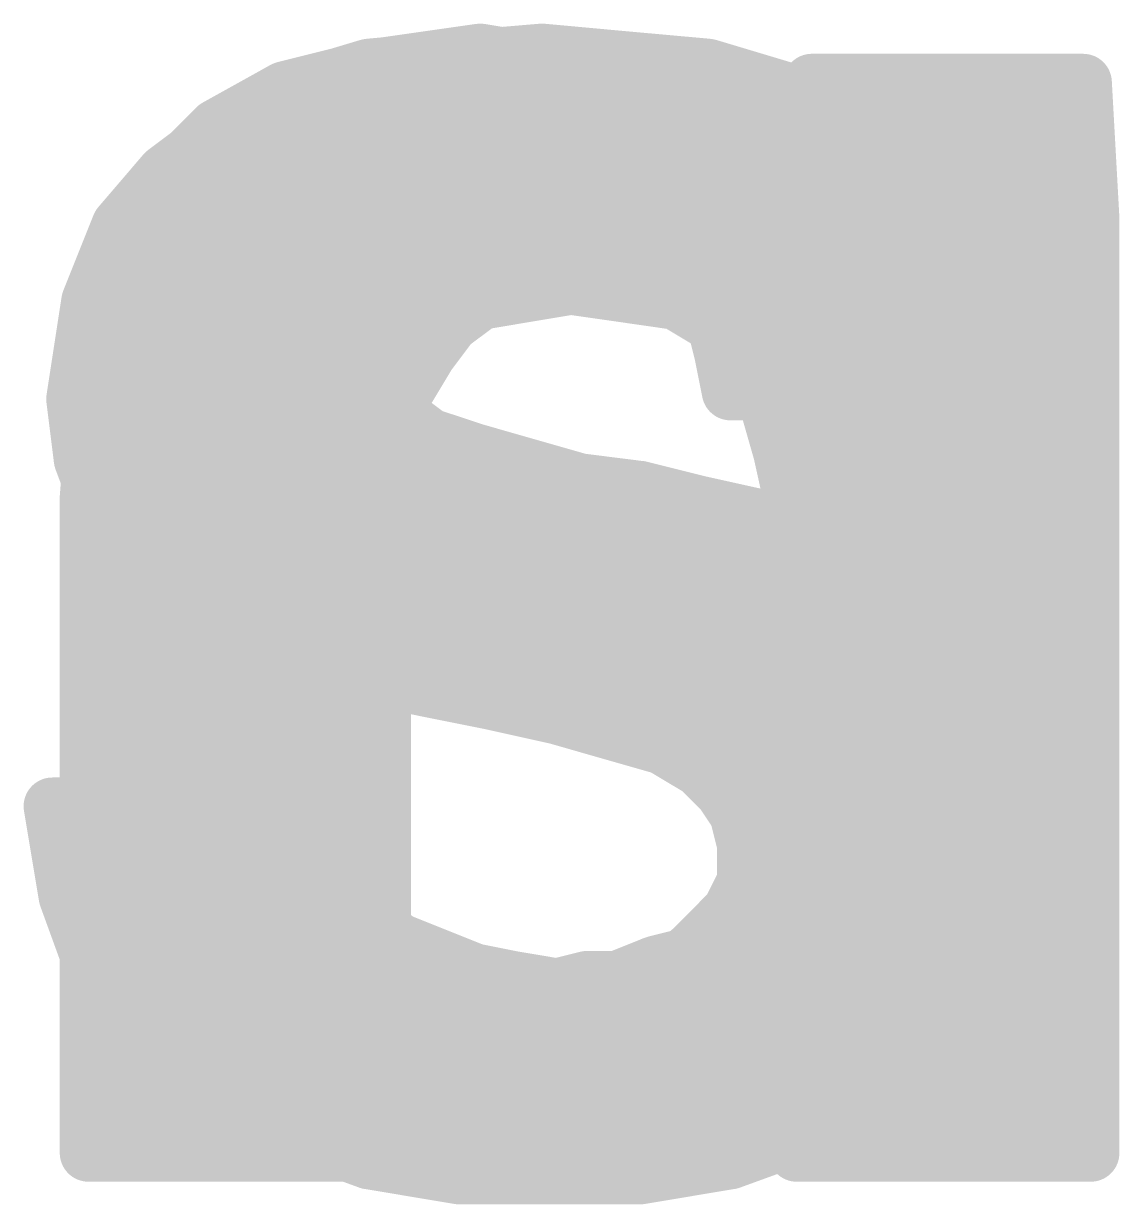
# Model space of a CAD drawing. Extents: x -34 to 73, y -25 to 33.
# Drawn here: x 7.193 to 8.647, y 22.449 to 24.015 of the extents above; entities that cross this region are included whole.
import ezdxf

# ---------------------------------------------------------------- set-up
doc = ezdxf.new("R2010")
doc.units = 0
doc.layers.add('21', color=41, linetype='CONTINUOUS')
doc.layers.add('22', color=40, linetype='CONTINUOUS')

msp = doc.modelspace()

# ---------------------------------------------------------------- linework, layer by layer
at = {"layer": '21', "const_width": 0.0762}
for points in [[(7.761, 23.9672), (7.881, 23.9773)], [(7.881, 23.9773), (7.991, 23.9672)], [(7.651, 23.9573), (7.761, 23.9672)], [(7.991, 23.9672), (8.101, 23.9573)], [(7.551, 23.9273), (7.651, 23.9573)], [(8.101, 23.9573), (8.201, 23.9273)], [(7.461, 23.8773), (7.551, 23.9273)], [(7.5502, 23.9268), (8.2018, 23.9268)], [(8.201, 23.9273), (8.291, 23.8773)], [(7.381, 23.8173), (7.461, 23.8773)], [(8.291, 23.8773), (8.371, 23.8173)], [(7.4255, 23.8506), (8.3265, 23.8506)], [(7.321, 23.7473), (7.381, 23.8173)], [(8.371, 23.8173), (8.441, 23.7372)], [(7.3443, 23.7744), (8.4085, 23.7744)], [(7.281, 23.6472), (7.321, 23.7473)], [(8.441, 23.7372), (8.481, 23.6373)], [(7.761, 23.7073), (7.731, 23.6973)], [(7.801, 23.7073), (7.761, 23.7073)], [(7.831, 23.7172), (7.801, 23.7073)], [(7.921, 23.7172), (7.831, 23.7172)], [(7.971, 23.7073), (7.921, 23.7172)], [(8.011, 23.6973), (7.971, 23.7073)], [(7.3014, 23.6982), (7.7339, 23.6982)], [(7.731, 23.6973), (7.701, 23.6773)], [(8.0072, 23.6982), (8.4566, 23.6982)], [(8.051, 23.6773), (8.011, 23.6973)], [(7.701, 23.6773), (7.671, 23.6573)], [(8.081, 23.6472), (8.051, 23.6773)], [(7.261, 23.5173), (7.281, 23.6472)], [(7.671, 23.6573), (7.661, 23.6273)], [(8.111, 23.6173), (8.081, 23.6472)], [(8.481, 23.6373), (8.501, 23.5273)], [(7.2771, 23.622), (7.6597, 23.622)], [(7.661, 23.6273), (7.651, 23.5873)], [(8.1063, 23.622), (8.4838, 23.622)], [(8.121, 23.5772), (8.111, 23.6173)], [(7.651, 23.5873), (7.661, 23.5373)], [(8.131, 23.5273), (8.121, 23.5772)], [(7.2654, 23.5458), (7.6593, 23.5458)], [(7.661, 23.5373), (7.691, 23.4973)], [(8.1273, 23.5458), (8.4976, 23.5458)], [(8.501, 23.5273), (8.131, 23.5273)], [(7.271, 23.4373), (7.261, 23.5173)], [(7.691, 23.4973), (7.731, 23.4672)], [(7.267, 23.4696), (7.7279, 23.4696)], [(7.731, 23.4672), (7.791, 23.4473)], [(7.791, 23.4473), (7.861, 23.4273)], [(7.301, 23.3573), (7.271, 23.4373)], [(7.861, 23.4273), (7.931, 23.4073)], [(7.931, 23.4073), (8.011, 23.3972)], [(8.011, 23.3972), (8.091, 23.3773)], [(7.2874, 23.3934), (8.0264, 23.3934)], [(8.091, 23.3773), (8.181, 23.3573)], [(7.351, 23.3072), (7.301, 23.3573)], [(8.181, 23.3573), (8.261, 23.3272)], [(7.3411, 23.3172), (8.2844, 23.3172)], [(8.261, 23.3272), (8.331, 23.2973)], [(7.401, 23.2573), (7.351, 23.3072)], [(8.331, 23.2973), (8.401, 23.2573)], [(7.471, 23.2172), (7.401, 23.2573)], [(8.401, 23.2573), (8.461, 23.2073)], [(7.4294, 23.241), (8.4205, 23.241)], [(7.551, 23.1873), (7.471, 23.2172)], [(8.461, 23.2073), (8.501, 23.1472)], [(7.631, 23.1673), (7.551, 23.1873)], [(7.711, 23.1373), (7.631, 23.1673)], [(7.6375, 23.1648), (8.4893, 23.1648)], [(8.501, 23.1472), (8.531, 23.0673)], [(7.811, 23.1173), (7.711, 23.1373)], [(7.901, 23.0973), (7.811, 23.1173)], [(7.971, 23.0772), (7.901, 23.0973)], [(7.9313, 23.0886), (8.523, 23.0886)], [(8.041, 23.0572), (7.971, 23.0772)], [(8.531, 23.0673), (8.541, 22.9773)], [(8.091, 23.0273), (8.041, 23.0572)], [(8.121, 22.9973), (8.091, 23.0273)], [(8.1059, 23.0124), (8.5371, 23.0124)], [(8.141, 22.9672), (8.121, 22.9973)], [(7.251, 22.8573), (7.231, 22.9773)], [(7.231, 22.9773), (7.551, 22.9773)], [(7.551, 22.9773), (7.601, 22.9773)], [(7.601, 22.9773), (7.611, 22.9173)], [(8.541, 22.9773), (8.531, 22.8473)], [(8.151, 22.9273), (8.141, 22.9672)], [(7.2378, 22.9362), (7.6078, 22.9362)], [(8.1488, 22.9362), (8.5378, 22.9362)], [(8.151, 22.8773), (8.151, 22.9273)], [(7.611, 22.9173), (7.631, 22.8773)], [(7.631, 22.8773), (7.651, 22.8272)], [(8.131, 22.8373), (8.151, 22.8773)], [(7.2505, 22.86), (7.6379, 22.86)], [(7.291, 22.7473), (7.251, 22.8573)], [(8.1424, 22.86), (8.532, 22.86)], [(8.531, 22.8473), (8.481, 22.7473)], [(8.101, 22.8072), (8.131, 22.8373)], [(7.651, 22.8272), (7.691, 22.7973)], [(8.071, 22.7773), (8.101, 22.8072)], [(7.2777, 22.7838), (7.7246, 22.7838)], [(7.691, 22.7973), (7.741, 22.7773)], [(8.0776, 22.7838), (8.4993, 22.7838)], [(7.741, 22.7773), (7.791, 22.7573)], [(7.981, 22.7473), (8.031, 22.7673)], [(8.031, 22.7673), (8.071, 22.7773)], [(7.791, 22.7573), (7.841, 22.7473)], [(7.361, 22.6573), (7.291, 22.7473)], [(7.841, 22.7473), (7.901, 22.7372)], [(7.901, 22.7372), (7.941, 22.7473)], [(7.941, 22.7473), (7.981, 22.7473)], [(8.481, 22.7473), (8.421, 22.6573)], [(7.3218, 22.7076), (8.4546, 22.7076)], [(7.441, 22.5973), (7.361, 22.6573)], [(8.421, 22.6573), (8.341, 22.5973)], [(7.3955, 22.6314), (8.3865, 22.6314)], [(7.541, 22.5473), (7.441, 22.5973)], [(8.341, 22.5973), (8.241, 22.5473)], [(7.5251, 22.5552), (8.2569, 22.5552)], [(7.651, 22.5073), (7.541, 22.5473)], [(8.241, 22.5473), (8.131, 22.5073)], [(7.771, 22.4872), (7.651, 22.5073)], [(8.131, 22.5073), (8.011, 22.4872)], [(8.011, 22.4872), (7.771, 22.4872)]]:
    msp.add_lwpolyline(points, dxfattribs=at)
at = {"layer": '21', "const_width": 0.0381}
for points in [[(7.8827, 23.9962, 1), (7.8793, 23.9583)], [(7.8826, 23.9583, 1), (7.8794, 23.9962)], [(7.7594, 23.9862, 1), (7.7626, 23.9483)], [(7.7627, 23.9483, 1), (7.7593, 23.9862)], [(7.9927, 23.9862, 1), (7.9893, 23.9483)], [(7.9893, 23.9483, 1), (7.9927, 23.9862)], [(7.6493, 23.9762, 1), (7.6527, 23.9383)], [(7.6565, 23.939, 1), (7.6455, 23.9755)], [(8.1065, 23.9755, 1), (8.0955, 23.939)], [(8.0993, 23.9383, 1), (8.1027, 23.9762)], [(7.5502, 23.9459, 1), (7.5502, 23.9078)], [(7.5455, 23.9455, 1), (7.5565, 23.909)], [(7.5603, 23.9106, 1), (7.5417, 23.9439)], [(8.2103, 23.9439, 1), (8.1917, 23.9106)], [(8.1955, 23.909, 1), (8.2065, 23.9455)], [(8.2018, 23.9078, 1), (8.2018, 23.9459)], [(7.4517, 23.8939, 1), (7.4703, 23.8606)], [(7.4724, 23.862, 1), (7.4496, 23.8925)], [(8.3024, 23.8925, 1), (8.2796, 23.862)], [(8.2817, 23.8606, 1), (8.3003, 23.8939)], [(7.4255, 23.8697, 1), (7.4255, 23.8316)], [(8.3265, 23.8316, 1), (8.3265, 23.8697)], [(7.3955, 23.8049, 1), (7.3665, 23.8296)], [(8.3853, 23.8298, 1), (8.3567, 23.8047)], [(7.3696, 23.8325, 1), (7.3924, 23.802)], [(8.3596, 23.802, 1), (8.3824, 23.8325)], [(7.3443, 23.7934, 1), (7.3443, 23.7553)], [(8.4085, 23.7553, 1), (8.4085, 23.7934)], [(7.3065, 23.7596, 1), (7.3355, 23.7349)], [(7.3387, 23.7402, 1), (7.3033, 23.7543)], [(8.4587, 23.7443, 1), (8.4233, 23.7302)], [(8.4267, 23.7247, 1), (8.4553, 23.7498)], [(7.761, 23.7263, 1), (7.761, 23.6882)], [(7.767, 23.6892, 1), (7.755, 23.7253)], [(7.801, 23.6882, 1), (7.801, 23.7263)], [(7.831, 23.7363, 1), (7.831, 23.6982)], [(7.837, 23.6992, 1), (7.825, 23.7353)], [(7.9247, 23.7359, 1), (7.9173, 23.6986)], [(7.921, 23.6982, 1), (7.921, 23.7363)], [(7.9756, 23.7257, 1), (7.9664, 23.6888)], [(7.3014, 23.7172, 1), (7.3014, 23.6791)], [(7.725, 23.7153, 1), (7.737, 23.6792)], [(7.7416, 23.6814, 1), (7.7204, 23.7131)], [(7.7339, 23.6791, 1), (7.7339, 23.7172)], [(7.795, 23.7253, 1), (7.807, 23.6892)], [(7.9673, 23.6886, 1), (7.9747, 23.7259)], [(8.0072, 23.7172, 1), (8.0072, 23.6791)], [(8.0195, 23.7143, 1), (8.0025, 23.6802)], [(8.0064, 23.6788, 1), (8.0156, 23.7157)], [(8.4566, 23.6791, 1), (8.4566, 23.7172)], [(7.7116, 23.6614, 1), (7.6904, 23.6931)], [(8.0645, 23.6907, 1), (8.0375, 23.6638)], [(7.6904, 23.6931, 1), (7.7116, 23.6614)], [(8.0425, 23.6602, 1), (8.0595, 23.6943)], [(7.2998, 23.6444, 1), (7.2622, 23.6501)], [(7.6604, 23.6731, 1), (7.6816, 23.6414)], [(7.6891, 23.6512, 1), (7.6529, 23.6633)], [(8.0945, 23.6607, 1), (8.0675, 23.6338)], [(7.2633, 23.6543, 1), (7.2987, 23.6402)], [(8.0675, 23.6338, 1), (8.0945, 23.6607)], [(8.4997, 23.6407, 1), (8.4623, 23.6338)], [(7.2771, 23.641, 1), (7.2771, 23.6029)], [(7.6429, 23.6333, 1), (7.6791, 23.6212)], [(7.6795, 23.6226, 1), (7.6425, 23.6319)], [(7.6597, 23.6029, 1), (7.6597, 23.641)], [(8.1063, 23.641, 1), (8.1063, 23.6029)], [(8.1295, 23.6219, 1), (8.0925, 23.6126)], [(8.4633, 23.6302, 1), (8.4987, 23.6443)], [(8.4838, 23.6029, 1), (8.4838, 23.641)], [(8.0975, 23.6038, 1), (8.1245, 23.6307)], [(7.6697, 23.591, 1), (7.6323, 23.5835)], [(7.6325, 23.5919, 1), (7.6695, 23.5826)], [(8.1397, 23.581, 1), (8.1023, 23.5735)], [(8.1025, 23.5726, 1), (8.1395, 23.5819)], [(7.2654, 23.5648, 1), (7.2654, 23.5267)], [(7.6762, 23.5487, 1), (7.6458, 23.5258)], [(7.6593, 23.5267, 1), (7.6593, 23.5648)], [(8.1273, 23.5648, 1), (8.1273, 23.5267)], [(8.4976, 23.5267, 1), (8.4976, 23.5648)], [(7.6423, 23.5335, 1), (7.6797, 23.541)], [(8.131, 23.5463, 1), (8.131, 23.5082)], [(8.501, 23.5082, 1), (8.501, 23.5463)], [(7.2799, 23.5196, 1), (7.2421, 23.5149)], [(8.1123, 23.5235, 1), (8.1497, 23.531)], [(8.4823, 23.5238, 1), (8.5197, 23.5307)], [(7.2422, 23.5201, 1), (7.2798, 23.5144)], [(7.7024, 23.5125, 1), (7.6796, 23.482)], [(7.6758, 23.4858, 1), (7.7062, 23.5087)], [(7.267, 23.4886, 1), (7.267, 23.4505)], [(7.737, 23.4853, 1), (7.725, 23.4492)], [(7.7196, 23.452, 1), (7.7424, 23.4825)], [(7.7279, 23.4505, 1), (7.7279, 23.4886)], [(7.7962, 23.4656, 1), (7.7858, 23.4289)], [(7.785, 23.4292, 1), (7.797, 23.4653)], [(7.2888, 23.4439, 1), (7.2532, 23.4306)], [(7.8662, 23.4456, 1), (7.8558, 23.4089)], [(7.8558, 23.4089, 1), (7.8662, 23.4456)], [(7.2521, 23.4349, 1), (7.2899, 23.4396)], [(7.9334, 23.4262, 1), (7.9286, 23.3883)], [(7.9258, 23.3889, 1), (7.9362, 23.4256)], [(8.0156, 23.4157, 1), (8.0064, 23.3788)], [(8.0086, 23.3783, 1), (8.0134, 23.4162)], [(7.2874, 23.4124, 1), (7.2874, 23.3743)], [(8.0264, 23.3743, 1), (8.0264, 23.4124)], [(8.0951, 23.3958, 1), (8.0869, 23.3587)], [(8.0864, 23.3588, 1), (8.0956, 23.3957)], [(7.3145, 23.3707, 1), (7.2875, 23.3438)], [(8.1877, 23.3751, 1), (8.1743, 23.3394)], [(8.1769, 23.3387, 1), (8.1851, 23.3758)], [(7.2832, 23.3506, 1), (7.3188, 23.3639)], [(7.3411, 23.3362, 1), (7.3411, 23.2981)], [(8.2685, 23.3448, 1), (8.2535, 23.3097)], [(8.2543, 23.3094, 1), (8.2677, 23.3451)], [(8.2844, 23.2981, 1), (8.2844, 23.3362)], [(7.3645, 23.3207, 1), (7.3375, 23.2938)], [(7.3375, 23.2938, 1), (7.3645, 23.3207)], [(8.3405, 23.3138, 1), (8.3215, 23.2807)], [(8.3235, 23.2797, 1), (8.3385, 23.3148)], [(7.4105, 23.2738, 1), (7.3915, 23.2407)], [(8.4132, 23.2719, 1), (8.3888, 23.2426)], [(8.3915, 23.2407, 1), (8.4105, 23.2738)], [(7.3875, 23.2438, 1), (7.4145, 23.2707)], [(7.4294, 23.26, 1), (7.4294, 23.2219)], [(8.4205, 23.2219, 1), (8.4205, 23.26)], [(7.4777, 23.2351, 1), (7.4643, 23.1994)], [(7.4615, 23.2007, 1), (7.4805, 23.2338)], [(8.4769, 23.2178, 1), (8.4451, 23.1967)], [(8.4488, 23.1926, 1), (8.4732, 23.2219)], [(7.5556, 23.2057, 1), (7.5464, 23.1688)], [(7.5443, 23.1694, 1), (7.5577, 23.2051)], [(7.6377, 23.1851, 1), (7.6243, 23.1494)], [(7.6375, 23.1838, 1), (7.6375, 23.1457)], [(7.6264, 23.1488, 1), (7.6356, 23.1857)], [(8.4893, 23.1457, 1), (8.4893, 23.1838)], [(8.5188, 23.1539, 1), (8.4832, 23.1406)], [(7.7147, 23.1559, 1), (7.7073, 23.1186)], [(7.7043, 23.1194, 1), (7.7177, 23.1551)], [(8.4851, 23.1367, 1), (8.5169, 23.1578)], [(7.8151, 23.1358, 1), (7.8069, 23.0987)], [(7.8073, 23.0986, 1), (7.8147, 23.1359)], [(7.9062, 23.1156, 1), (7.8958, 23.0789)], [(7.8969, 23.0787, 1), (7.9051, 23.1158)], [(7.9313, 23.1076, 1), (7.9313, 23.0695)], [(8.523, 23.0695, 1), (8.523, 23.1076)], [(7.9762, 23.0956, 1), (7.9658, 23.0589)], [(7.9658, 23.0589, 1), (7.9762, 23.0956)], [(8.5499, 23.0694, 1), (8.5121, 23.0651)], [(8.0508, 23.0736, 1), (8.0312, 23.0409)], [(8.0358, 23.0389, 1), (8.0462, 23.0756)], [(8.5132, 23.0606, 1), (8.5488, 23.0739)], [(8.1045, 23.0407, 1), (8.0775, 23.0138)], [(8.0812, 23.0109, 1), (8.1008, 23.0436)], [(8.1059, 23.0314, 1), (8.1059, 22.9933)], [(8.5371, 22.9933, 1), (8.5371, 23.0314)], [(8.1369, 23.0078, 1), (8.1051, 22.9867)], [(8.1075, 22.9838, 1), (8.1345, 23.0107)], [(7.2498, 22.9804, 1), (7.2122, 22.9741)], [(7.231, 22.9963, 1), (7.231, 22.9582)], [(7.551, 22.9963, 1), (7.551, 22.9582)], [(7.551, 22.9582, 1), (7.551, 22.9963)], [(7.6198, 22.9804, 1), (7.5822, 22.9741)], [(7.601, 22.9582, 1), (7.601, 22.9963)], [(8.56, 22.9758, 1), (8.522, 22.9787)], [(8.1595, 22.9719, 1), (8.1225, 22.9626)], [(8.1251, 22.9567, 1), (8.1569, 22.9778)], [(8.5221, 22.9751, 1), (8.5599, 22.9794)], [(7.2378, 22.9552, 1), (7.2378, 22.9171)], [(7.6078, 22.9171, 1), (7.6078, 22.9552)], [(8.1488, 22.9552, 1), (8.1488, 22.9171)], [(8.17, 22.9273, 1), (8.1319, 22.9273)], [(8.5378, 22.9171, 1), (8.5378, 22.9552)], [(7.628, 22.9258, 1), (7.594, 22.9087)], [(8.1325, 22.9226, 1), (8.1695, 22.9319)], [(7.5922, 22.9141, 1), (7.6298, 22.9204)], [(7.6487, 22.8843, 1), (7.6133, 22.8702)], [(8.168, 22.8687, 1), (8.134, 22.8858)], [(7.614, 22.8687, 1), (7.648, 22.8858)], [(7.2505, 22.879, 1), (7.2505, 22.8409)], [(7.2689, 22.8638, 1), (7.2331, 22.8507)], [(7.6379, 22.8409, 1), (7.6379, 22.879)], [(8.1424, 22.879, 1), (8.1424, 22.8409)], [(8.1319, 22.8773, 1), (8.17, 22.8773)], [(8.548, 22.8387, 1), (8.514, 22.8558)], [(8.532, 22.8409, 1), (8.532, 22.879)], [(7.2322, 22.8541, 1), (7.2698, 22.8604)], [(8.1445, 22.8238, 1), (8.1175, 22.8507)], [(7.6624, 22.8425, 1), (7.6396, 22.812)], [(7.6333, 22.8202, 1), (7.6687, 22.8343)], [(8.114, 22.8458, 1), (8.148, 22.8287)], [(8.512, 22.8487, 1), (8.55, 22.8458)], [(8.0875, 22.8207, 1), (8.1145, 22.7938)], [(8.1145, 22.7938, 1), (8.0875, 22.8207)], [(7.2777, 22.8028, 1), (7.2777, 22.7647)], [(7.6981, 22.8149, 1), (7.6839, 22.7796)], [(7.6796, 22.782, 1), (7.7024, 22.8125)], [(7.7246, 22.7647, 1), (7.7246, 22.8028)], [(8.0776, 22.8028, 1), (8.0776, 22.7647)], [(8.4993, 22.7647, 1), (8.4993, 22.8028)], [(7.7481, 22.7949, 1), (7.7339, 22.7596)], [(7.7339, 22.7596, 1), (7.7481, 22.7949)], [(8.0575, 22.7907, 1), (8.0845, 22.7638)], [(8.0756, 22.7588, 1), (8.0664, 22.7957)], [(7.7947, 22.7759, 1), (7.7873, 22.7386)], [(7.7839, 22.7396, 1), (7.7981, 22.7749)], [(8.0264, 22.7857, 1), (8.0356, 22.7488)], [(8.0381, 22.7496, 1), (8.0239, 22.7849)], [(7.306, 22.7589, 1), (7.276, 22.7356)], [(7.8441, 22.766, 1), (7.8379, 22.7285)], [(7.8373, 22.7286, 1), (7.8447, 22.7659)], [(7.8964, 22.7557, 1), (7.9056, 22.7188)], [(7.8979, 22.7185, 1), (7.9041, 22.756)], [(7.941, 22.7663, 1), (7.941, 22.7282)], [(7.9456, 22.7288, 1), (7.9364, 22.7657)], [(7.9739, 22.7649, 1), (7.9881, 22.7296)], [(7.981, 22.7282, 1), (7.981, 22.7663)], [(8.464, 22.7558, 1), (8.498, 22.7387)], [(8.4969, 22.7367, 1), (8.4651, 22.7578)], [(7.2731, 22.7407, 1), (7.3089, 22.7538)], [(7.3218, 22.7266, 1), (7.3218, 22.6885)], [(8.4546, 22.6885, 1), (8.4546, 22.7266)], [(7.3724, 22.6725, 1), (7.3496, 22.642)], [(7.346, 22.6456, 1), (7.376, 22.6689)], [(8.4051, 22.6678, 1), (8.4369, 22.6467)], [(8.4324, 22.642, 1), (8.4096, 22.6725)], [(7.3955, 22.6505, 1), (7.3955, 22.6124)], [(8.3865, 22.6124, 1), (8.3865, 22.6505)], [(7.4495, 22.6143, 1), (7.4325, 22.5802)], [(8.3495, 22.5802, 1), (8.3325, 22.6143)], [(7.4296, 22.582, 1), (7.4524, 22.6125)], [(8.3296, 22.6125, 1), (8.3524, 22.582)], [(7.5251, 22.5743, 1), (7.5251, 22.5362)], [(8.2569, 22.5362, 1), (8.2569, 22.5743)], [(7.5475, 22.5652, 1), (7.5345, 22.5293)], [(7.5325, 22.5302, 1), (7.5495, 22.5643)], [(8.2325, 22.5643, 1), (8.2495, 22.5302)], [(8.2475, 22.5293, 1), (8.2345, 22.5652)], [(7.6541, 22.526, 1), (7.6479, 22.4885)], [(7.6445, 22.4893, 1), (7.6575, 22.5252)], [(8.1245, 22.5252, 1), (8.1375, 22.4893)], [(8.1341, 22.4885, 1), (8.1279, 22.526)], [(7.771, 22.5063, 1), (7.771, 22.4682)], [(7.7679, 22.4685, 1), (7.7741, 22.506)], [(8.0079, 22.506, 1), (8.0141, 22.4685)], [(8.011, 22.4682, 1), (8.011, 22.5063)]]:
    msp.add_lwpolyline(points, format="xyb", dxfattribs=at)
at = {"layer": '22', "const_width": 0.0762}
for points in [[(7.799, 23.9773), (7.659, 23.9573)], [(7.859, 23.9672), (7.799, 23.9773)], [(7.919, 23.9573), (7.859, 23.9672)], [(7.659, 23.9573), (7.539, 23.9273)], [(7.979, 23.9373), (7.919, 23.9573)], [(7.539, 23.9273), (7.449, 23.8773)], [(7.5382, 23.9268), (8.0104, 23.9268)], [(8.039, 23.9173), (7.979, 23.9373)], [(8.599, 23.9373), (8.239, 23.9373)], [(8.239, 23.9373), (8.239, 23.7372)], [(8.239, 23.9268), (8.5996, 23.9268)], [(8.609, 23.7573), (8.599, 23.9373)], [(8.089, 23.8873), (8.039, 23.9173)], [(8.149, 23.8473), (8.089, 23.8873)], [(7.449, 23.8773), (7.389, 23.8173)], [(7.4224, 23.8506), (8.144, 23.8506)], [(8.239, 23.8506), (8.6038, 23.8506)], [(8.189, 23.7973), (8.149, 23.8473)], [(7.389, 23.8173), (7.339, 23.7273)], [(8.229, 23.7372), (8.189, 23.7973)], [(7.3652, 23.7744), (8.2042, 23.7744)], [(8.239, 23.7744), (8.6081, 23.7744)], [(8.609, 22.5173), (8.609, 23.7573)], [(7.339, 23.7273), (7.299, 23.6273)], [(8.239, 23.7372), (8.229, 23.7372)], [(7.3274, 23.6982), (8.609, 23.6982)], [(7.859, 23.6573), (7.919, 23.6673)], [(7.919, 23.6673), (7.989, 23.6573)], [(7.759, 23.6173), (7.799, 23.6472)], [(7.799, 23.6472), (7.859, 23.6573)], [(7.989, 23.6573), (8.059, 23.6472)], [(8.059, 23.6472), (8.109, 23.6173)], [(7.299, 23.6273), (7.289, 23.5173)], [(7.2985, 23.622), (7.7653, 23.622)], [(7.729, 23.5772), (7.759, 23.6173)], [(8.1011, 23.622), (8.609, 23.622)], [(8.109, 23.6173), (8.149, 23.5673)], [(7.699, 23.5273), (7.729, 23.5772)], [(8.149, 23.5673), (8.179, 23.5173)], [(7.2916, 23.5458), (7.7101, 23.5458)], [(8.1619, 23.5458), (8.609, 23.5458)], [(7.679, 23.4672), (7.699, 23.5273)], [(7.289, 23.5173), (7.279, 23.3873)], [(8.179, 23.5173), (8.199, 23.4473)], [(7.2853, 23.4696), (7.6798, 23.4696)], [(7.669, 23.3972), (7.679, 23.4672)], [(8.1926, 23.4696), (8.609, 23.4696)], [(8.199, 23.4473), (8.219, 23.3573)], [(7.669, 22.5173), (7.669, 23.3972)], [(7.279, 23.3873), (7.279, 22.5173)], [(7.2795, 23.3934), (7.669, 23.3934)], [(8.211, 23.3934), (8.609, 23.3934)], [(8.219, 23.3573), (8.219, 22.5173)], [(7.279, 23.3172), (7.669, 23.3172)], [(8.219, 23.3172), (8.609, 23.3172)], [(7.279, 23.241), (7.669, 23.241)], [(8.219, 23.241), (8.609, 23.241)], [(7.279, 23.1648), (7.669, 23.1648)], [(8.219, 23.1648), (8.609, 23.1648)], [(7.279, 23.0886), (7.669, 23.0886)], [(8.219, 23.0886), (8.609, 23.0886)], [(7.279, 23.0124), (7.669, 23.0124)], [(8.219, 23.0124), (8.609, 23.0124)], [(7.279, 22.9362), (7.669, 22.9362)], [(8.219, 22.9362), (8.609, 22.9362)], [(7.279, 22.86), (7.669, 22.86)], [(8.219, 22.86), (8.609, 22.86)], [(7.279, 22.7838), (7.669, 22.7838)], [(8.219, 22.7838), (8.609, 22.7838)], [(7.279, 22.7076), (7.669, 22.7076)], [(8.219, 22.7076), (8.609, 22.7076)], [(7.279, 22.6314), (7.669, 22.6314)], [(8.219, 22.6314), (8.609, 22.6314)], [(7.279, 22.5552), (7.669, 22.5552)], [(8.219, 22.5552), (8.609, 22.5552)], [(7.279, 22.5173), (7.669, 22.5173)], [(8.219, 22.5173), (8.609, 22.5173)]]:
    msp.add_lwpolyline(points, dxfattribs=at)
at = {"layer": '22', "const_width": 0.0381}
for points in [[(7.8021, 23.996, 1), (7.7959, 23.9585)], [(7.8017, 23.9584, 1), (7.7963, 23.9961)], [(7.8621, 23.986, 1), (7.8559, 23.9485)], [(7.8559, 23.9485, 1), (7.8621, 23.986)], [(7.6563, 23.9761, 1), (7.6617, 23.9384)], [(7.6636, 23.9388, 1), (7.6544, 23.9757)], [(7.925, 23.9753, 1), (7.913, 23.9392)], [(7.9159, 23.9385, 1), (7.9221, 23.976)], [(7.5382, 23.9459, 1), (7.5382, 23.9078)], [(7.5344, 23.9457, 1), (7.5436, 23.9088)], [(7.5483, 23.9106, 1), (7.5297, 23.9439)], [(7.985, 23.9553, 1), (7.973, 23.9192)], [(7.973, 23.9192, 1), (7.985, 23.9553)], [(8.0104, 23.9078, 1), (8.0104, 23.9459)], [(8.239, 23.9563, 1), (8.239, 23.9182)], [(8.239, 23.9459, 1), (8.239, 23.9078)], [(8.2581, 23.9373, 1), (8.22, 23.9373)], [(8.618, 23.9383, 1), (8.58, 23.9362)], [(8.599, 23.9182, 1), (8.599, 23.9563)], [(8.5996, 23.9078, 1), (8.5996, 23.9459)], [(8.0488, 23.9336, 1), (8.0292, 23.9009)], [(8.033, 23.8992, 1), (8.045, 23.9353)], [(8.0996, 23.9031, 1), (8.0784, 23.8714)], [(8.0792, 23.8709, 1), (8.0988, 23.9036)], [(7.4397, 23.8939, 1), (7.4583, 23.8606)], [(7.4625, 23.8638, 1), (7.4355, 23.8907)], [(7.4224, 23.8697, 1), (7.4224, 23.8316)], [(8.144, 23.8316, 1), (8.144, 23.8697)], [(8.239, 23.8697, 1), (8.239, 23.8316)], [(8.6038, 23.8316, 1), (8.6038, 23.8697)], [(8.1639, 23.8592, 1), (8.1341, 23.8353)], [(8.1384, 23.8314, 1), (8.1596, 23.8631)], [(7.4057, 23.808, 1), (7.3723, 23.8265)], [(7.3755, 23.8307, 1), (7.4025, 23.8038)], [(8.2049, 23.8078, 1), (8.1731, 23.7867)], [(8.1741, 23.7853, 1), (8.2039, 23.8092)], [(7.3652, 23.7934, 1), (7.3652, 23.7553)], [(8.2042, 23.7553, 1), (8.2042, 23.7934)], [(8.239, 23.7934, 1), (8.239, 23.7553)], [(8.6081, 23.7553, 1), (8.6081, 23.7934)], [(8.628, 23.7573, 1), (8.5899, 23.7573)], [(8.59, 23.7562, 1), (8.628, 23.7583)], [(7.3567, 23.7202, 1), (7.3213, 23.7343)], [(8.229, 23.7563, 1), (8.229, 23.7182)], [(8.2131, 23.7267, 1), (8.2449, 23.7478)], [(8.239, 23.7182, 1), (8.239, 23.7563)], [(7.3223, 23.7365, 1), (7.3557, 23.718)], [(8.22, 23.7372, 1), (8.2581, 23.7372)], [(7.3274, 23.7172, 1), (7.3274, 23.6791)], [(8.609, 23.6791, 1), (8.609, 23.7172)], [(7.9217, 23.6861, 1), (7.9163, 23.6484)], [(7.9221, 23.6485, 1), (7.9159, 23.686)], [(7.7959, 23.666, 1), (7.8021, 23.6285)], [(7.8104, 23.632, 1), (7.7876, 23.6625)], [(7.8559, 23.676, 1), (7.8621, 23.6385)], [(7.8621, 23.6385, 1), (7.8559, 23.676)], [(7.9917, 23.6761, 1), (7.9863, 23.6384)], [(7.9863, 23.6384, 1), (7.9917, 23.6761)], [(8.0688, 23.6636, 1), (8.0492, 23.6309)], [(8.0563, 23.6284, 1), (8.0617, 23.6661)], [(7.2985, 23.641, 1), (7.2985, 23.6029)], [(7.2813, 23.6343, 1), (7.3167, 23.6202)], [(7.318, 23.6255, 1), (7.28, 23.629)], [(7.7476, 23.6325, 1), (7.7704, 23.602)], [(7.7742, 23.6058, 1), (7.7438, 23.6287)], [(7.7653, 23.6029, 1), (7.7653, 23.641)], [(8.1011, 23.641, 1), (8.1011, 23.6029)], [(8.1239, 23.6292, 1), (8.0941, 23.6053)], [(8.0992, 23.6009, 1), (8.1188, 23.6336)], [(8.609, 23.6029, 1), (8.609, 23.641)], [(7.7138, 23.5887, 1), (7.7442, 23.5658)], [(7.7453, 23.5674, 1), (7.7127, 23.5871)], [(8.1653, 23.5771, 1), (8.1327, 23.5574)], [(8.1341, 23.5553, 1), (8.1639, 23.5792)], [(7.2916, 23.5648, 1), (7.2916, 23.5267)], [(7.7101, 23.5267, 1), (7.7101, 23.5648)], [(8.1619, 23.5648, 1), (8.1619, 23.5267)], [(8.609, 23.5267, 1), (8.609, 23.5648)], [(7.7171, 23.5212, 1), (7.6809, 23.5333)], [(7.308, 23.5158, 1), (7.27, 23.5187)], [(7.6827, 23.5371, 1), (7.7153, 23.5174)], [(8.1973, 23.5225, 1), (8.1607, 23.512)], [(8.1627, 23.5074, 1), (8.1953, 23.5271)], [(7.27, 23.519, 1), (7.308, 23.5155)], [(7.2853, 23.4886, 1), (7.2853, 23.4505)], [(7.6979, 23.4646, 1), (7.6601, 23.4699)], [(7.6798, 23.4505, 1), (7.6798, 23.4886)], [(8.1926, 23.4886, 1), (8.1926, 23.4505)], [(8.609, 23.4505, 1), (8.609, 23.4886)], [(7.6609, 23.4733, 1), (7.6971, 23.4612)], [(8.2176, 23.4514, 1), (8.1804, 23.4431)], [(8.1807, 23.442, 1), (8.2173, 23.4525)], [(7.6881, 23.3972, 1), (7.65, 23.3972)], [(7.298, 23.3873, 1), (7.2599, 23.3873)], [(7.2795, 23.4124, 1), (7.2795, 23.3743)], [(7.6501, 23.3999, 1), (7.6879, 23.3946)], [(7.669, 23.3743, 1), (7.669, 23.4124)], [(8.211, 23.4124, 1), (8.211, 23.3743)], [(8.609, 23.3743, 1), (8.609, 23.4124)], [(7.26, 23.3887, 1), (7.298, 23.3858)], [(8.2381, 23.3573, 1), (8.2, 23.3573)], [(8.2004, 23.3531, 1), (8.2376, 23.3614)], [(7.279, 23.3362, 1), (7.279, 23.2981)], [(7.669, 23.2981, 1), (7.669, 23.3362)], [(8.219, 23.3362, 1), (8.219, 23.2981)], [(8.609, 23.2981, 1), (8.609, 23.3362)], [(7.279, 23.26, 1), (7.279, 23.2219)], [(7.669, 23.2219, 1), (7.669, 23.26)], [(8.219, 23.26, 1), (8.219, 23.2219)], [(8.609, 23.2219, 1), (8.609, 23.26)], [(7.279, 23.1838, 1), (7.279, 23.1457)], [(7.669, 23.1457, 1), (7.669, 23.1838)], [(8.219, 23.1838, 1), (8.219, 23.1457)], [(8.609, 23.1457, 1), (8.609, 23.1838)], [(7.279, 23.1076, 1), (7.279, 23.0695)], [(7.669, 23.0695, 1), (7.669, 23.1076)], [(8.219, 23.1076, 1), (8.219, 23.0695)], [(8.609, 23.0695, 1), (8.609, 23.1076)], [(7.279, 23.0314, 1), (7.279, 22.9933)], [(7.669, 22.9933, 1), (7.669, 23.0314)], [(8.219, 23.0314, 1), (8.219, 22.9933)], [(8.609, 22.9933, 1), (8.609, 23.0314)], [(7.279, 22.9552, 1), (7.279, 22.9171)], [(7.669, 22.9171, 1), (7.669, 22.9552)], [(8.219, 22.9552, 1), (8.219, 22.9171)], [(8.609, 22.9171, 1), (8.609, 22.9552)], [(7.279, 22.879, 1), (7.279, 22.8409)], [(7.669, 22.8409, 1), (7.669, 22.879)], [(8.219, 22.879, 1), (8.219, 22.8409)], [(8.609, 22.8409, 1), (8.609, 22.879)], [(7.279, 22.8028, 1), (7.279, 22.7647)], [(7.669, 22.7647, 1), (7.669, 22.8028)], [(8.219, 22.8028, 1), (8.219, 22.7647)], [(8.609, 22.7647, 1), (8.609, 22.8028)], [(7.279, 22.7266, 1), (7.279, 22.6885)], [(7.669, 22.6885, 1), (7.669, 22.7266)], [(8.219, 22.7266, 1), (8.219, 22.6885)], [(8.609, 22.6885, 1), (8.609, 22.7266)], [(7.279, 22.6505, 1), (7.279, 22.6124)], [(7.669, 22.6124, 1), (7.669, 22.6505)], [(8.219, 22.6505, 1), (8.219, 22.6124)], [(8.609, 22.6124, 1), (8.609, 22.6505)], [(7.279, 22.5743, 1), (7.279, 22.5362)], [(7.669, 22.5362, 1), (7.669, 22.5743)], [(8.219, 22.5743, 1), (8.219, 22.5362)], [(8.609, 22.5362, 1), (8.609, 22.5743)], [(7.279, 22.5363, 1), (7.279, 22.4982)], [(7.669, 22.4982, 1), (7.669, 22.5363)], [(8.219, 22.5363, 1), (8.219, 22.4982)], [(8.609, 22.4982, 1), (8.609, 22.5363)], [(7.2599, 22.5173, 1), (7.298, 22.5173)], [(7.65, 22.5173, 1), (7.6881, 22.5173)], [(8.2, 22.5173, 1), (8.2381, 22.5173)], [(8.5899, 22.5173, 1), (8.628, 22.5173)]]:
    msp.add_lwpolyline(points, format="xyb", dxfattribs=at)

doc.saveas('drawing.dxf')
